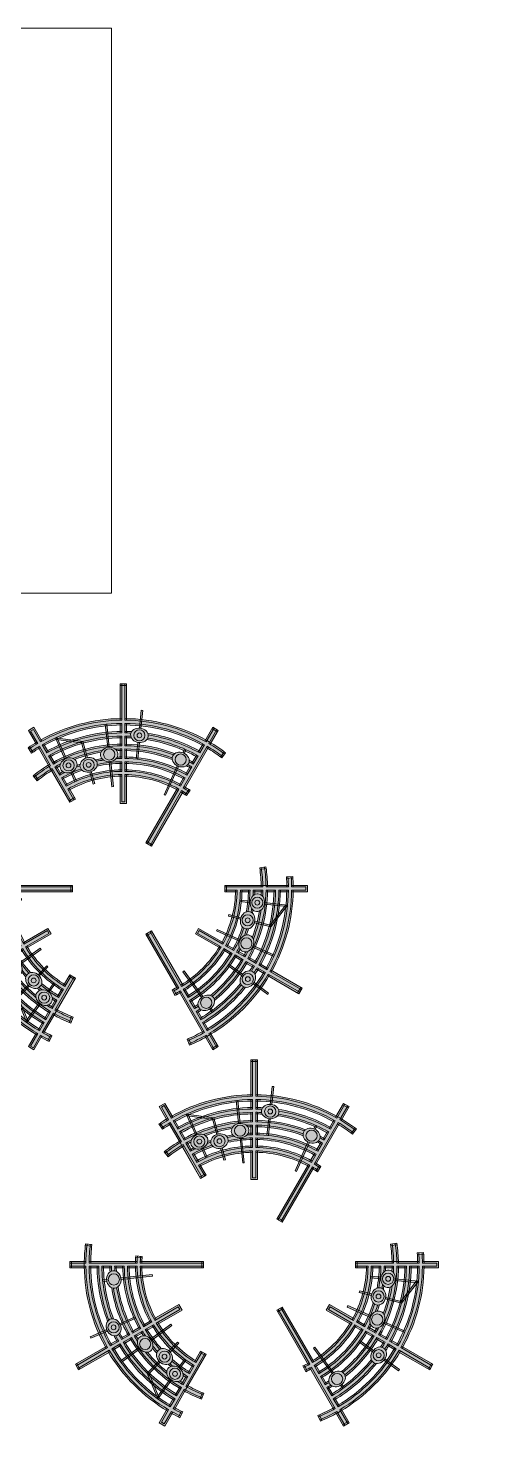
# Model space of a CAD drawing. Header units: inches. Extents: x -17.3 to 28.4, y -11 to 34.2.
# Drawn here: x 5.56 to 10.03, y -11.02 to 2.72 of the extents above; entities that cross this region are included whole.
import ezdxf

# ---------------------------------------------------------------- set-up
doc = ezdxf.new("R2010")
doc.units = ezdxf.units.IN
doc.header["$MEASUREMENT"] = 0
doc.layers.add('NOPLOT', color=5, linetype='Continuous', lineweight=5)

# ---------------------------------------------------------------- blocks, each defined once
blk = doc.blocks.new('Radial')
at = {"layer": 'NOPLOT', "true_color": 0xffffff}
h = blk.add_hatch(color=7, dxfattribs=at)
h.dxf.hatch_style = 1
edge = h.paths.add_edge_path(flags=16)
edge.add_spline(control_points=[(-0.7275810133391856, 1.13464956022907), (-0.7143015615621371, 1.143164856333874), (-0.7008264557060899, 1.151367028571752), (-0.6851970503056632, 1.124296104326119), (-0.6695676449052335, 1.097225180080486), (-0.6814043481474767, 1.09000198318596), (-0.6930824692239277, 1.082525111838544), (-0.6946932732215608, 1.119265129035897), (-0.7275810133395275, 1.134649560228336)], knot_values=[0, 0, 0, 0.02340607352434176, 0.02340607352434176, 1.023406073524342, 1.023406073524342, 1.044980941314208, 1.044980941314208, 1.965852440638431, 1.965852440638431, 1.965852440638431], weights=[1, 0.9999315202468654, 1, 1, 1, 0.9999418161992157, 1, 0.8958589622238192, 1], degree=2, periodic=0)
edge = h.paths.add_edge_path(flags=16)
edge.add_spline(control_points=[(-1.151367028571484, 0.700826455706359), (-1.143164856333989, 0.714301561561772), (-1.134649560229601, 0.7275810133382077), (-1.119265129034496, 0.6946932732165917), (-1.082525111831258, 0.6930824692351809), (-1.090001983182296, 0.681404348153313), (-1.097225180080219, 0.6695676449055021), (-1.124296104325851, 0.6851970503059306), (-1.151367028571484, 0.700826455706359)], knot_values=[0, 0, 0, 0.02340607352324309, 0.02340607352324309, 0.9442775729448427, 0.9442775729448427, 0.9658524407448565, 0.9658524407448565, 1.965852440744857, 1.965852440744857, 1.965852440744857], weights=[1, 0.9999315202468718, 1, 0.8958589622021852, 1, 0.999941816199161, 1, 1, 1], degree=2, periodic=0)
edge = h.paths.add_edge_path(flags=16)
edge.add_spline(control_points=[(-1.440407026827552, 0.159248412460224), (-1.452194891375246, 0.1604873669489226), (-1.46398275592294, 0.1617263214376212), (-1.443053068581679, 0.3511865223629638), (-1.374582960849406, 0.5290771176568274), (-1.335198909209507, 0.5354632779783604), (-1.31330681849958, 0.5761700222813442), (-1.302459403321091, 0.5713404418824357), (-1.291611988142604, 0.566510861483529), (-1.363692675734002, 0.4021710640737606), (-1.392323005952933, 0.2250171797587708), (-1.43150813350713, 0.2083553414268113), (-1.440407026827552, 0.1592484124602258)], knot_values=[0, 0, 0, 1, 1, 1.257397851705642, 1.257397851705642, 2.245427113605437, 2.245427113605437, 3.245427113605437, 3.245427113605437, 3.498539471945807, 3.498539471945807, 4.55196810433034, 4.55196810433034, 4.55196810433034], weights=[1, 1, 1, 0.9917297180438945, 1, 0.8804363640437108, 1, 1, 1, 0.9920024496853619, 1, 0.8644634329328161, 1], degree=2, periodic=0)
edge = h.paths.add_edge_path(flags=16)
edge.add_spline(control_points=[(-0.9936792550908757, 0.8153683001622465), (-1.006564510403588, 0.8498123671272229), (-1.042596660640791, 0.8542809600595138), (-0.9975854225238874, 0.9092143704316005), (-0.9470506563440031, 0.9591135541832259), (-0.938772365969291, 0.9506320512053765), (-0.9304940755945799, 0.9421505482275254), (-0.963643198991726, 0.9045810714791217), (-0.9522327274456392, 0.8634099603807037), (-0.973549029683392, 0.8399007567014891), (-0.9936792550901528, 0.8153683001625165)], knot_values=[0, 0, 0, 0.9208714994227485, 0.9208714994227485, 1.026152213961657, 1.026152213961657, 2.026152213961657, 2.026152213961657, 3.082999004146984, 3.082999004146984, 3.132365988262339, 3.132365988262339, 3.132365988262339], weights=[1, 0.8958589622019298, 1, 0.9986148163004294, 1, 1, 1, 0.8636030241989081, 1, 0.9996953780769284, 1], degree=2, periodic=0)
edge = h.paths.add_edge_path(flags=16)
edge.add_spline(control_points=[(-0.9341607715102267, 0.688364309571341), (-0.9594430963120382, 0.7067329937467282), (-0.984725421113851, 0.7251016779221136), (-0.9480644214479148, 0.7748892034977732), (-0.9065687180862123, 0.8207251413846635), (-0.867800316752002, 0.812418382266122), (-0.832673535135322, 0.8419287430423967), (-0.8243781525773137, 0.8334297283082535), (-0.8160827700193054, 0.824930713574112), (-0.8804497100657009, 0.761254152783744), (-0.9341607715102267, 0.688364309571341)], knot_values=[0, 0, 0, 1, 1, 1.101033578720831, 1.101033578720831, 2.082864070685662, 2.082864070685662, 3.082864070685661, 3.082864070685661, 3.238602697615256, 3.238602697615256, 3.238602697615256], weights=[1, 1, 1, 0.9987242983244606, 1, 0.8819017506627338, 1, 1, 1, 0.9969697166843368, 1], degree=2, periodic=0)
edge = h.paths.add_edge_path(flags=16)
edge.add_spline(control_points=[(-0.8400678662593197, 0.9728874071469011), (-0.8809502101212634, 0.9852927773655598), (-0.9193123903893388, 0.9530643258031883), (-0.9275906807640508, 0.9615458287810377), (-0.935868971138762, 0.9700273317588888), (-0.8965458780082862, 1.00796570885935), (-0.8542809600605294, 1.042596660640008), (-0.8498123671279534, 1.00656451040264), (-0.8153683001626404, 0.9936792550901004), (-0.8278486533137923, 0.9834384411834378), (-0.8400678662593264, 0.9728874071469011)], knot_values=[0, 0, 0, 1.056846790164591, 1.056846790164591, 2.056846790164591, 2.056846790164591, 2.137878679999149, 2.137878679999149, 3.058750179426452, 3.058750179426452, 3.083868338838457, 3.083868338838457, 3.083868338838457], weights=[1, 0.8636030242041354, 1, 1, 1, 0.9991793413750639, 1, 0.895858962200918, 1, 0.9999211357950848, 1], degree=2, periodic=0)
edge = h.paths.add_edge_path(flags=16)
edge.add_spline(control_points=[(-0.7985027861461833, 0.9262018672137291), (-0.7629262135010988, 0.9568733583694318), (-0.7251016779221424, 0.9847254211138985), (-0.7067329937467584, 0.9594430963120875), (-0.6883643095713707, 0.9341607715102747), (-0.7498692588314833, 0.8888390097494767), (-0.8049010848140679, 0.8358444911497731), (-0.8131964673720766, 0.8443435058839128), (-0.8214918499300854, 0.8528425206180561), (-0.791138465159194, 0.8872434539315392), (-0.7985027861461838, 0.9262018672137291)], knot_values=[0, 0, 0, 0.07678475401744445, 0.07678475401744445, 1.076784754017444, 1.076784754017444, 1.208274556243634, 1.208274556243634, 2.208274556243634, 2.208274556243634, 3.190105048207851, 3.190105048207851, 3.190105048207851], weights=[1, 0.9992631032144107, 1, 1, 1, 0.9978395823380293, 1, 1, 1, 0.8819017506628785, 1], degree=2, periodic=0)
edge = h.paths.add_edge_path(flags=16)
edge.add_line((-0.908787554813463, 1.237547341112712), (-0.9382816012927063, 1.278142413448235))
edge.add_line((-0.9382816012927067, 1.278142413448235), (-0.9769056363010644, 1.18451408562421))
edge.add_arc((1.678657213233237e-13, 9.059419880941277e-14), 1.535388628744872, 126.29153870276619, 129.5134636431035, ccw=False)
edge = h.paths.add_edge_path(flags=16)
edge.add_line((-1.237547341112664, 0.9087875548134345), (-1.288111532232637, 0.9455245900563294))
edge.add_arc((1.723066134218243e-13, 9.769962616701378e-14), 1.597888628744873, 126.63583685005739, 143.7198646683848, ccw=False)
edge.add_line((-0.953503123786108, 1.282216776836982), (-1.002827314095745, 1.162650256690483))
edge.add_arc((1.696420781627239e-13, 9.414691248821327e-14), 1.535388628744871, 130.778941591711, 143.7084612972472)
edge = h.paths.add_edge_path(flags=16)
edge.add_line((-1.159967761284769, 0.0312500000000977), (-1.222489278404143, 0.03125000000009744))
edge.add_arc((1.723066134218243e-13, 9.414691248821327e-14), 1.222888628744872, 174.3660401379481, 178.5356900079305, ccw=False)
edge.add_line((-1.216981326636502, 0.1200543582348157), (-1.154822371370915, 0.1135211887767263))
edge.add_arc((1.70530256582424e-13, 7.815970093361102e-14), 1.160388628744869, 174.385755813283, 178.4568018294683)
edge = h.paths.add_edge_path(flags=16)
edge.add_arc((1.580957587066223e-13, 7.283063041541027e-14), 1.53538862874487, 144.29153870271, 148.8337696930971)
edge.add_line((-1.313785116963095, 0.7945985827605195), (-1.367922480402693, 0.825854804115588))
edge.add_arc((1.84741111297626e-13, 1.190159082398168e-13), 1.597888628744871, 144.2801353315737, 148.8793916955531, ccw=False)
edge.add_line((-1.297295676799711, 0.9328836995192269), (-1.246731485679736, 0.8961466642763279))
edge = h.paths.add_edge_path(flags=16)
edge.add_arc((1.77635683940025e-13, 1.030286966852145e-13), 1.160388628744871, 144.3857558132709, 148.4568018294695)
edge.add_line((-0.9889365488435495, 0.6070471745108339), (-1.043081770952074, 0.6383079330705217))
edge.add_arc((1.652011860642233e-13, 8.704148513061227e-14), 1.222888628744871, 144.3660401379328, 148.53569000793, ccw=False)
edge.add_line((-0.9939095656809283, 0.7124607873849982), (-0.9433449160773033, 0.6757234190342329))
edge = h.paths.add_edge_path(flags=16)
edge.add_arc((1.723066134218243e-13, 9.769962616701378e-14), 1.222888628744871, 151.4643099920692, 173.6339598620466, ccw=False)
edge.add_line((-1.074331770952075, 0.584181345333997), (-1.02018654884355, 0.5529205867743092))
edge.add_arc((1.723066134218243e-13, 9.769962616701378e-14), 1.16038862874487, 151.5431981705306, 173.6142441867094)
edge.add_line((-1.153189114132357, 0.1290605933918592), (-1.215348069397944, 0.1355937628499486))
edge = h.paths.add_edge_path(flags=16)
edge.add_arc((1.829647544582258e-13, 8.348877145181177e-14), 1.347888628744886, 151.3284877650533, 155.6679059573415, ccw=False)
edge.add_line((-1.182617028571483, 0.6466998679698328), (-1.128475180080217, 0.6154410571689743))
edge.add_arc((1.527666881884215e-13, 7.638334409421077e-14), 1.285388628744861, 151.3930958295163, 155.6517582127073)
edge.add_line((-1.171061623559002, 0.5299420729982405), (-1.228159220395987, 0.555363560972209))
edge = h.paths.add_edge_path(flags=16)
edge.add_arc((1.731947918415244e-13, 1.083577672034153e-13), 1.410388628744862, 121.2696072612647, 125.68262253580309, ccw=False)
edge.add_line((-0.7320844853213817, 1.205507524009926), (-0.7633418332446614, 1.259646838722905))
edge.add_arc((1.84741111297626e-13, 1.083577672034153e-13), 1.472888628744868, 121.2157249602738, 125.6960901404003)
edge.add_line((-0.8594095902505101, 1.19616724117965), (-0.8226724722856589, 1.145602936202669))
edge = h.paths.add_edge_path(flags=16)
edge.add_arc((1.678657213233237e-13, 9.059419880941277e-14), 1.160388628744872, 121.54319817053079, 125.6142441867477, ccw=False)
edge.add_line((-0.6070471745105679, 0.9889365488438155), (-0.6383079330702579, 1.04308177095234))
edge.add_arc((1.758593271006248e-13, 1.048050535246148e-13), 1.222888628744867, 121.4643099920702, 125.6339598620848)
edge.add_line((-0.712460787385035, 0.993909565680978), (-0.6757234190342685, 0.9433449160773525))
edge = h.paths.add_edge_path(flags=16)
edge.add_arc((1.509903313490213e-13, 9.059419880941277e-14), 1.535388628744862, 121.1662303069011, 125.70846129730211, ccw=False)
edge.add_line((-0.7945985827602495, 1.313785116963361), (-0.8258548041153216, 1.367922480402962))
edge.add_arc((1.723066134218243e-13, 9.769962616701378e-14), 1.597888628744874, 121.1206083044478, 125.7198646684405)
edge.add_line((-0.9328836995192615, 1.297295676799763), (-0.8961466642763647, 1.246731485679788))
h.paths.add_polyline_path([(-1.304189602207419, 0.6479006602084638), (-1.304456784471737, 0.6488175927921294), (-1.304733954032486, 0.6497277672638955), (-1.305021006443559, 0.6506310069827226), (-1.305317833413345, 0.651527139443985), (-1.305441133515753, 0.6518847247799382), (-1.304110776666758, 0.6476175106882618)])
h.paths.add_polyline_path([(-1.277709741442512, 0.4292570000873059), (-1.271195351999459, 0.4481809149834017), (-1.264403377045372, 0.4669987747482818), (-1.25733642823251, 0.4857045004314617), (-1.249997293670873, 0.5042920991993629), (-1.242388934376011, 0.52275567069114), (-1.234514480444045, 0.5410894131965467), (-1.177416883607054, 0.5156679252225747), (-1.18636368054121, 0.4947374499661894), (-1.194948364657712, 0.4736267863076904), (-1.203165664695534, 0.4523453439618468), (-1.211010636316559, 0.4309027333801421), (-1.218478671482189, 0.4093087514937004), (-1.22556550707916, 0.387573366943565), (-1.232267232764455, 0.365706704834972), (-1.238580297996249, 0.3437190310731406), (-1.244501518228222, 0.3216207363244852), (-1.250028080242636, 0.2994223196609234), (-1.255157546604307, 0.2771343719362882), (-1.259887859219912, 0.2547675589562655), (-1.264217341993286, 0.232332604491253), (-1.268144702568422, 0.2098402731932403), (-1.271669033158016, 0.1873013534739201), (-1.274789810458923, 0.164726640396502), (-1.277506894659648, 0.1421269186440757), (-1.301126842003447, 0.1446094751466571), (-1.301092407514802, 0.1494114244375329), (-1.30128285012151, 0.1542569246539465), (-1.301705245465697, 0.1591227568621623), (-1.302364592853054, 0.1639844545484674), (-1.303263620881503, 0.1688166623644722), (-1.304402641177751, 0.1735935386732255), (-1.305779458545678, 0.1782891898118439), (-1.307389343589884, 0.182878121671628), (-1.309225071115048, 0.1873356926426375), (-1.311277024501337, 0.1916385513478804), (-1.313533363045047, 0.1957650429852063), (-1.315980246181085, 0.1996955695047173), (-1.318602105808181, 0.2034128911751747), (-1.321381955820579, 0.2069023601421112), (-1.324301726560655, 0.2101520801131773), (-1.32734261131643, 0.2131529900264617), (-1.330485412196103, 0.2158988731899036), (-1.327143691242713, 0.235570325602998), (-1.323508022863713, 0.2552063261838455), (-1.319578928587286, 0.2748003033769297), (-1.315357125493231, 0.2943456945850489), (-1.310843526068566, 0.3138359534372235), (-1.306039237740031, 0.3332645570534769), (-1.300945562082903, 0.3526250132939399), (-1.295563993705181, 0.3719108679744974), (-1.289896218812196, 0.3911157120293236), (-1.283944113451265, 0.4102331886079593)])
h.paths.add_polyline_path([(-1.332079404254005, 0.07518496187587154), (-1.328741963916895, 0.07827593588077342), (-1.325531348633985, 0.08161183535538896), (-1.322466370647871, 0.08517903408810135), (-1.319564642737814, 0.08896123990882643), (-1.316842249146237, 0.09293973304537495), (-1.314313451371113, 0.097093671812166), (-1.311990439998513, 0.1014004552802117), (-1.309883141598622, 0.1058361297446364), (-1.307999086992406, 0.1103758237884147), (-1.306343344141344, 0.1149941956854352), (-1.304918515747326, 0.1196658768549774), (-1.303724798625777, 0.124365896021283), (-1.302760099242002, 0.1290700705315277), (-1.279140151898208, 0.1265875140289481), (-1.280880364910059, 0.1075612276523721), (-1.282337809486178, 0.08850801810206654), (-1.283511908662559, 0.0694341935043905), (-1.284402273211954, 0.0503460770484363), (-1.285008702074101, 0.0312500000000977), (-1.347526323675819, 0.0312500000000977), (-1.347213668345462, 0.04265075992791623), (-1.346804550313591, 0.0540486702324916), (-1.346299013516928, 0.06544250684857822), (-1.342653989165954, 0.06747496083215232), (-1.339055630784276, 0.06977805817282956), (-1.335524009266703, 0.07234970949425445)])
h.paths.add_polyline_path([(-1.439374085642407, 0.1171475415163314), (-1.438711606621868, 0.1145266164872023), (-1.437976558827103, 0.1119292294413778), (-1.437169536616965, 0.1093597159859581), (-1.43629137028829, 0.1068223641712382), (-1.435343124162854, 0.1043213910980096), (-1.434326092779019, 0.1018609198302887), (-1.433241795207629, 0.09944495687591193), (-1.432091967544216, 0.09707737049261844), (-1.430878553653046, 0.09476187006477943), (-1.429603694267472, 0.09250198678204846), (-1.428269714572964, 0.09030105582880132), (-1.426879110424496, 0.0881622002745317), (-1.425434533363587, 0.08608831682138707), (-1.42393877462032, 0.08408206354137526), (-1.422394748293907, 0.08214584970129302), (-1.420805473914122, 0.08028182773962023), (-1.419174058589574, 0.07849188743027646), (-1.417503678948043, 0.07677765223180977), (-1.415797563069862, 0.07514047779088351), (-1.414058972607768, 0.07358145253977533), (-1.412291185276235, 0.07210140029979506), (-1.410497477878597, 0.070700884778363), (-1.40868111002596, 0.0693802158274508), (-1.409035876408037, 0.06175745369857744), (-1.409349400654641, 0.05413271623248406), (-1.409621667186557, 0.04650633817609595), (-1.409852664047574, 0.03887865443024374), (-1.410042382906396, 0.0312500000000977), (-1.472557078752953, 0.03125000000009415), (-1.47223004955431, 0.04404082055086), (-1.471791854512922, 0.0568300068173837), (-1.471242505486963, 0.06961610972991217), (-1.470582039518748, 0.08239768036967199), (-1.469810518830453, 0.09517327051657709), (-1.468928030805119, 0.1079414331965882), (-1.467934687953985, 0.1207007232244077), (-1.466830627868989, 0.1334496977551876), (-1.465616013161497, 0.1461869168224954), (-1.442040284066108, 0.1437090078450982), (-1.442086503591723, 0.1410855447654189), (-1.442066343004831, 0.138444514893667), (-1.441978311930828, 0.1357895504775097), (-1.441821084440688, 0.1331244346242357), (-1.441593511827924, 0.1304530872325085), (-1.441294634543389, 0.1277795492711284), (-1.440923693117292, 0.1251079654946743), (-1.440480137903646, 0.1224425657183232), (-1.439963637491786, 0.1197876448021749)])
h.paths.add_polyline_path([(-1.459627704949115, 0.4763456772379993), (-1.464560116664249, 0.4609575966996502), (-1.469333042432147, 0.4455094294127591), (-1.47394541922909, 0.4300036539522551), (-1.478396235408349, 0.4144427733823104), (-1.482684531395256, 0.3988293139176573), (-1.486809400335414, 0.3831658235711384), (-1.49076998870418, 0.3674548707767222), (-1.494565496871639, 0.3516990429889493), (-1.498195179622613, 0.3359009452712858), (-1.501658346633656, 0.3200631988595717), (-1.504954362903391, 0.3041884397155545), (-1.508082649137689, 0.2882793170665376), (-1.511042682088178, 0.2723384919294904), (-1.513833994843614, 0.2563686356291246), (-1.516456177074952, 0.2403724283062516), (-1.518908875232011, 0.2243525574179355), (-1.521191792693221, 0.2083117162364037), (-1.523304689867412, 0.1922526023402202), (-1.525247384247734, 0.1761779161076902), (-1.527019750417976, 0.1600903592099225), (-1.528621720011192, 0.1439926331050803), (-1.530053281620837, 0.1278874375371206), (-1.531314480664707, 0.1117774690404953), (-1.532405419201947, 0.09566541945260276), (-1.533326255703725, 0.07955397443319434), (-1.534077204777626, 0.06344581199883415), (-1.534658536846843, 0.04734360106324509), (-1.53507057778414, 0.0312500000000977), (-1.597583020494278, 0.0312500000000977), (-1.597098944244322, 0.0502297936019982), (-1.596388480886743, 0.06922346396809864), (-1.595451054992456, 0.08822698563986364), (-1.594286186105949, 0.1072363122425397), (-1.592893489564974, 0.1262473792725487), (-1.591272677221784, 0.1452561069251477), (-1.589423558064675, 0.1642584029530045), (-1.587346038738162, 0.1832501655495467), (-1.585040123960013, 0.202227286260916), (-1.58250591683496, 0.2211856529115668), (-1.579743619063525, 0.2401211525457061), (-1.576753531044195, 0.2590296743837364), (-1.573536051871301, 0.2779071127787081), (-1.57009167922461, 0.2967493701780235), (-1.566421009154467, 0.315552360078712), (-1.562524735757832, 0.3343120099797705), (-1.558403650750791, 0.35302426431927), (-1.554058642934597, 0.371685087395047), (-1.549490697555975, 0.3902904662675564), (-1.544700895564849, 0.4088364136334217), (-1.539690412769322, 0.4273189706742695), (-1.534460518888519, 0.4457342098651313), (-1.529012576506675, 0.4640782377532204), (-1.523348039928104, 0.4823471976897036), (-1.517468453938252, 0.5005372725121902), (-1.511375452468836, 0.5186446871862707), (-1.505070757172161, 0.5366657113855542), (-1.498556175907376, 0.5545966620178255), (-1.491833601139785, 0.5724339056886389), (-1.484905008256226, 0.5901738611016825), (-1.477772453800188, 0.6078130013918486), (-1.470438073631319, 0.6253478563866235), (-1.46290408100771, 0.6427750147934912), (-1.441246465457874, 0.6331324230953346), (-1.442849129864841, 0.6282949027670153), (-1.444226542283069, 0.6233287089752118), (-1.445361490380725, 0.618257528993535), (-1.446238737265864, 0.6131074933209089), (-1.446845439819422, 0.6079068040456956), (-1.447171523079056, 0.6026852770338724), (-1.447209991907343, 0.5974738111117688), (-1.446957163338467, 0.5923038024545857), (-1.446412806510582, 0.5872065264784947), (-1.44558018173422, 0.5822125122442774), (-1.444465975661405, 0.5773509353895161), (-1.443080135246359, 0.5726490547906593), (-1.441435608726117, 0.5681317155562766), (-1.439548006712684, 0.5638209368165032), (-1.437435200280994, 0.5597355975100928), (-1.435116875382847, 0.555891227470191), (-1.432614063900161, 0.5522999051185362), (-1.438326215218312, 0.537248489894905), (-1.443884939378664, 0.5221250071714945), (-1.449288928231756, 0.5069317940152782), (-1.454536920957266, 0.4916712182451324)])
edge = h.paths.add_edge_path()
edge.add_arc((-1.039168751049147e-12, 8.757439218243235e-13), 1.410388628743431, 144.3173774642094, 148.7303927387371)
edge.add_line((-1.205507524009659, 0.7320844853216499), (-1.259646838722635, 0.763341833244928))
edge.add_arc((-2.522426711948356e-13, 3.765876499528531e-13), 1.472888628744362, 144.3039098596144, 148.7842750397278, ccw=False)
edge.add_line((-1.1961672411796, 0.8594095902504719), (-1.14560293620262, 0.8226724722856216))
edge = h.paths.add_edge_path()
edge.add_line((-1.136418791635548, 0.8353133628227258), (-1.186983096612525, 0.8720504807875784))
edge.add_arc((2.415845301584341e-13, 3.730349362740526e-14), 1.47288862874496, 134.6092322028166, 143.6960901403441, ccw=False)
edge.add_line((-1.034362219099946, 1.048568410922448), (-0.9907064674607104, 1.003841013021591))
edge.add_arc((3.161915174132446e-13, -3.019806626980426e-14), 1.410388628745063, 134.6226998074136, 143.6826225357476)
h.paths.add_polyline_path([(-1.302974237193731, 0.6430730780631109), (-1.304098063201571, 0.6475767313455929), (-1.305455322709859, 0.6519302376278926), (-1.30703423240347, 0.656114294446585), (-1.308821112076054, 0.6601119142638581), (-1.310800693585656, 0.6639086123022988), (-1.312956452355633, 0.667492521996504), (-1.305752011879932, 0.6814782433542472), (-1.298398387849435, 0.6953866112587423), (-1.290896838722638, 0.7092152455084033), (-1.236757524009659, 0.6779578975851237), (-1.247052659212548, 0.6588290743763441), (-1.25705370655576, 0.6395405092150614), (-1.266757000736726, 0.6200990123981605), (-1.27615908757208, 0.6005115047189911), (-1.285256728094545, 0.5807850092591931), (-1.306951558451527, 0.59044417005701), (-1.305431171326492, 0.5950126671986364), (-1.30411224668913, 0.5996928088870224), (-1.303008821495954, 0.6044645432175315), (-1.302133327884794, 0.6093059664068754), (-1.301496292858141, 0.6141936074654968), (-1.301106070641688, 0.619102770463579), (-1.300968619599807, 0.6240079253047082), (-1.301087334146748, 0.6288831349600983), (-1.301462939897702, 0.6337025047195421), (-1.302093457482538, 0.6384406374304437)])
edge = h.paths.add_edge_path()
edge.add_line((-0.8353133628227583, 1.136418791635595), (-0.8720504807876088, 1.186983096612573))
edge.add_arc((1.580957587066223e-13, 1.261213355974178e-13), 1.472888628744839, 126.3039098596704, 134.0014124835458)
edge.add_line((-1.023180533894705, 1.059482188498109), (-0.9795247822554695, 1.01475479059725))
edge.add_arc((1.589839371263224e-13, 1.367794766338193e-13), 1.410388628744834, 126.31737746426751, 133.9879448789493, ccw=False)
edge = h.paths.add_edge_path()
edge.add_arc((-0.7739007685748973, 1.065183026105043), 0.05468983364677982, -120.00000000000011, 239.9999999999999, ccw=False)
edge = h.paths.add_edge_path()
edge.add_arc((-0.8759929627623366, 0.8974965344227925), 0.05468983364677982, -120.00000000000011, 239.9999999999999, ccw=False)
edge = h.paths.add_edge_path()
edge.add_arc((-1.065183026105634, 0.7739007685740251), 0.05468983364677982, -120.00000000000011, 239.9999999999999, ccw=False)
h.paths.add_polyline_path([(-1.39917248040269, 0.7717282163790635), (-1.345035116963091, 0.7404719950239897), (-1.353206771756994, 0.7254306818365528), (-1.361210474805248, 0.7102987290986338), (-1.369044733856479, 0.6950789580893382), (-1.373388314243769, 0.6945358457890567), (-1.377796500090917, 0.6936863112850364), (-1.382246242305513, 0.6925228068846998), (-1.3867128274996, 0.6910410945615304), (-1.391170267804198, 0.6892405259943875), (-1.395591754278448, 0.6871242339116339), (-1.399950159346851, 0.6846992205204678), (-1.40421856990483, 0.6819763335418791), (-1.408370829984838, 0.6789701261370542), (-1.412382070499739, 0.6756986033520036), (-1.416229203762464, 0.6721828640888905), (-1.41989136225314, 0.6684466534663418), (-1.423350264329343, 0.6645158452348578), (-1.426590493950342, 0.6604178772590483), (-1.429599686604039, 0.6561811647169922), (-1.432368619016076, 0.6518345155426157), (-1.43489120540982, 0.6474065708710022), (-1.456548820959654, 0.6570491625691552), (-1.450631766781793, 0.6700116021947409), (-1.444598509308086, 0.6829225554751996), (-1.43844972701806, 0.6957804630149056), (-1.432186126239668, 0.708583777459209), (-1.425808440877189, 0.7213309641180068), (-1.419317432126823, 0.7340205015753352), (-1.412713888172699, 0.7466508822975602), (-1.405998623868624, 0.7592206132289068)])
edge = h.paths.add_edge_path()
edge.add_arc((-1.374099011954703, 0.6117882965761741), 0.05468983364677982, -120.00000000000011, 239.9999999999999, ccw=False)
edge = h.paths.add_edge_path()
edge.add_arc((-1.371583563034778, 0.1441592414958794), 0.05468983364677982, -120.00000000000011, 239.9999999999999, ccw=False)
edge = h.paths.add_edge_path()
edge.add_line((-1.716214362678999, 1.026941216104376), (-1.422059032384534, 0.8571105569752986))
edge.add_arc((1.580957587066223e-13, 1.190159082398168e-13), 1.660388628744846, 121.07842152264831, 148.9215784773522, ccw=False)
edge.add_line((-0.8571105569750355, 1.422059032384801), (-0.927570108240533, 1.544098555055144))
edge.add_line((-0.9275701082405323, 1.544098555055145), (-0.8734435205040058, 1.575348555055145))
edge.add_line((-0.8734435205040079, 1.575348555055145), (-0.8029839692385137, 1.453309032384802))
edge.add_arc((-3.002043058586423e-13, 9.610090501155355e-13), 1.660388628743888, 115.8837264194486, 118.92157847735231, ccw=False)
edge.add_line((-0.7248364652021331, 1.493821440861856), (-0.6972877331109272, 1.437719683083327))
edge.add_arc((1.49213974509621e-12, -2.595257342363766e-12), 1.597888628747868, 115.8731815448003, 118.8793916955475)
edge.add_line((-0.7717282163787953, 1.399172480402962), (-0.6779578975848561, 1.236757524009926))
edge.add_arc((-1.332267629550188e-13, 7.513989430663059e-13), 1.41038862874415, 111.39534669551, 118.73039273873809, ccw=False)
edge.add_line((-0.5145114176686745, 1.313192326044241), (-0.4913889784486685, 1.255125741652595))
edge.add_arc((2.504663143554353e-13, -4.796163466380676e-14), 1.347888628745036, 111.3806301170763, 118.6715122349463)
edge.add_line((-0.6466998679695655, 1.182617028571753), (-0.4687353338299926, 0.8743734134970869))
edge.add_line((-0.4687353338299922, 0.874373413497084), (-0.5228619215665185, 0.8431234134970826))
edge.add_line((-0.522861921566518, 0.843123413497084), (-0.5757851903300676, 0.9347892038977774))
edge.add_arc((1.474376176702208e-13, 1.172395514004165e-13), 1.097888628744839, 121.6310716064068, 133.8976060744349)
edge.add_line((-0.7612449287345782, 0.7911166788806003), (-0.7365259701798125, 0.7657909278979981))
edge.add_line((-0.7365259701798137, 0.7657909278979975), (-0.7477076553850514, 0.7548771503223366))
edge.add_line((-0.7477076553850512, 0.7548771503223364), (-0.7724266139398152, 0.7802029013049417))
edge.add_arc((-6.377121053446899e-13, 8.15347789284715e-13), 1.097888628743792, 134.7130386119219, 143.5922837312437)
edge.add_line((-0.8835959980900352, 0.6516268512625789), (-0.8044002324748074, 0.5940877595050983))
edge.add_line((-0.8044002324748067, 0.5940877595050988), (-0.8135843770418774, 0.5814468689679865))
edge.add_line((-0.8135843770418778, 0.5814468689679853), (-0.8927801426571136, 0.6389859607254663))
edge.add_arc((-6.590283874174929e-13, 5.897504706808832e-13), 1.097888628743906, 144.4077162687251, 148.3689283935918)
edge.add_line((-0.9347892038975107, 0.5757851903303379), (-0.7049712952895986, 0.4430997589309617))
edge.add_line((-0.7049712952895986, 0.4430997589309609), (-0.7362212952895981, 0.3889731711944343))
edge.add_line((-0.7362212952895981, 0.3889731711944346), (-0.9660392038975102, 0.5216586025938077))
edge.add_arc((1.625366508051229e-13, 9.769962616701378e-14), 1.097888628744863, 151.6310716064067, 173.5922837312503)
edge.add_line((-1.091030006659484, 0.122527407936138), (-0.9936749158858001, 0.1122949755711718))
edge.add_line((-0.9936749158858005, 0.1122949755711726), (-0.9953081731243592, 0.09675557095604198))
edge.add_line((-0.9953081731243598, 0.09675557095604326), (-1.092663263898042, 0.1069880033210086))
edge.add_arc((4.014566457044566e-13, 7.283063041541027e-14), 1.097888628745103, 174.4077162687409, 178.3689283935919)
edge.add_line((-1.097443792923772, 0.0312500000000977), (-0.4962147100789456, 0.03125000000009792))
edge.add_line((-0.496214710078946, 0.0312500000000977), (-0.4962147100789449, -0.0312499999999037))
edge.add_line((-0.4962147100789442, -0.03124999999990408), (-1.097443792923771, -0.03124999999990191))
edge.add_arc((1.029398788432445e-12, 1.35003119794419e-13), 1.097888628745728, 181.6310716064077, 184.2645716641117)
edge.add_line((-1.094848910335307, -0.08164131714083744), (-1.157208854941993, -0.08584541783827973))
edge.add_arc((1.126920778915519e-11, 6.199485369506874e-13), 1.160388628755979, 181.5431981705417, 184.24261120864, ccw=False)
edge.add_line((-1.159967761284769, -0.0312499999999023), (-1.597583020494274, -0.03124999999990594))
edge.add_arc((-6.341593916658894e-13, -1.875832822406664e-12), 1.597888628744025, 181.1206083043776, 187.0441312516057)
edge.add_line((-1.585827747986746, -0.1959551570831728), (-1.647893444147185, -0.2033164902347828))
edge.add_arc((-2.078337502098293e-13, 7.638334409421077e-14), 1.660388628744492, 181.0784215226477, 187.0335863770222, ccw=False)
edge.add_line((-1.660094526213705, -0.0312499999999023), (-1.801013628744702, -0.03124999999990246))
edge.add_line((-1.801013628744704, -0.0312499999999023), (-1.801013628744703, 0.03125000000009821))
edge.add_line((-1.801013628744702, 0.0312500000000977), (-1.660094526213705, 0.03125000000006281))
edge.add_arc((1.723066134218243e-13, 1.190159082398168e-13), 1.660388628744871, 156.2695904569586, 178.9215784773537, ccw=False)
edge.add_line((-1.520001328877641, 0.6681963473973163), (-1.601866249851451, 0.7046449585353186))
edge.add_line((-1.601866249851451, 0.704644958535317), (-1.595510989803397, 0.7189191063109828))
edge.add_line((-1.595510989803397, 0.7189191063109828), (-1.51364606882958, 0.6824704951729764))
edge.add_arc((-1.806554905670055e-12, 1.067590460479551e-12), 1.660388628742668, 151.0784215226445, 155.7304095430731, ccw=False)
edge.add_line((-1.453309032384536, 0.8029839692387704), (-1.747464362678999, 0.9728146283678485))
edge.add_line((-1.747464362678999, 0.972814628367848), (-1.716214362678999, 1.026941216104376))
h = blk.add_hatch(color=7, dxfattribs=at)
h.dxf.hatch_style = 1
edge = h.paths.add_edge_path()
edge.add_arc((-0.7739007685748973, 1.065183026105043), 0.05468983364677982, -120.00000000000011, 239.9999999999999, ccw=False)
edge = h.paths.add_edge_path()
edge.add_arc((-0.8759929627623366, 0.8974965344227925), 0.05468983364677981, -120.00000000000011, 239.9999999999999, ccw=False)
edge = h.paths.add_edge_path()
edge.add_arc((-1.065183026105634, 0.7739007685740251), 0.05468983364677982, -120.00000000000011, 239.9999999999999, ccw=False)
edge = h.paths.add_edge_path()
edge.add_arc((-1.374099011954703, 0.6117882965761741), 0.05468983364677982, -120.00000000000011, 239.9999999999999, ccw=False)
edge = h.paths.add_edge_path()
edge.add_arc((-1.371583563034778, 0.1441592414958794), 0.05468983364677982, -120.00000000000011, 239.9999999999999, ccw=False)
at = {"layer": 'NOPLOT'}
for p, q in [((-0.9275701082405359, 1.544098555055145), (-0.8734435205040101, 1.575348555055145)), ((-0.8492966597597453, 1.408524965402789), (-0.9275701082405359, 1.544098555055145)), ((-0.9062259613064039, 1.538379408121013), (-0.8791626674381439, 1.554004408121012)), ((-0.8358763516984915, 1.416530309987474), (-0.9062259613064039, 1.538379408121013)), ((-0.8791626674381439, 1.554004408121012), (-0.8088130578302284, 1.432155309987474)), ((-0.8734435205040101, 1.575348555055145), (-0.7951700720232164, 1.439774965402789)), ((-0.7931873390701956, 1.405090771190315), (-0.6838064058501043, 1.215637437473822)), ((-0.7795421963877214, 1.412706690787743), (-0.6701434576711645, 1.223222517046715)), ((-0.7113130112264496, 1.430832579281086), (-0.7388617433176563, 1.486934337059612)), ((-0.6972877331109313, 1.437719683083328), (-0.7248364652021397, 1.493821440861856)), ((-0.9420679527982685, 1.309936716965998), (-1.045276148594402, 1.05975025177573)), ((-0.9312869954215754, 1.295098002147363), (-1.033395306224159, 1.047577762604485)), ((-0.9490625586694024, 1.292981128266861), (-0.8213801058488794, 1.117241308643491)), ((-0.9420679527982685, 1.309936716965998), (-0.8087392153118209, 1.126425453210627)), ((-0.5059053915084228, 1.249345224644697), (-0.5290278307284262, 1.307411809036342)), ((-0.4913889784486707, 1.255125741652593), (-0.5145114176686723, 1.313192326044241)), ((-0.670143457671188, 1.223222517046702), (-0.4687353338299944, 0.874373413497084)), ((-0.6681804028249854, 1.188572406315091), (-0.4822669807642992, 0.8665609134969863)), ((-0.6545144444111126, 1.196152272008137), (-0.4687353338301645, 0.8743734134969845)), ((-1.747464362679002, 0.972814628367848), (-1.716214362679001, 1.026941216104376)), ((-1.733932715744869, 0.965002128367848), (-1.702682715744869, 1.019128716104376)), ((-1.045276148594402, 1.05975025177573), (-0.9304940755945807, 0.9421505482275254)), ((-1.038789553852148, 1.075474373267898), (-0.9193123903893405, 0.9530643258031848)), ((-0.7390623218388255, 1.003940598998936), (-0.6791799540033239, 0.9215195905552473)), ((-0.726421431301675, 1.013124743565951), (-0.6665390634662205, 0.9307037351223268)), ((-1.309936716965998, 0.9420679527982685), (-1.126425453210659, 0.808739215311844)), ((-1.300752572398924, 0.9547088433353714), (-1.117241308643399, 0.8213801058488137)), ((-0.8326735351353265, 0.8419287430423967), (-0.7477076553850535, 0.7548771503223364)), ((-0.8214918499300876, 0.8528425206180561), (-0.7365259701798168, 0.7657909278979975)), ((-0.5228619215666939, 0.8431234134969845), (-0.5836008125720422, 0.948326258713637)), ((-0.5093302746325663, 0.850935913496988), (-0.5702336454878547, 0.9564236461705615)), ((-0.4765478338299927, 0.8879050604312173), (-0.530674421566522, 0.8566550604312155)), ((-0.4687353338299944, 0.874373413497084), (-0.5228619215665216, 0.843123413497084)), ((-1.601866249851451, 0.704644958535317), (-1.595510989803397, 0.7189191063109828)), ((-1.601866249851451, 0.704644958535317), (-1.441114716648194, 0.6330737647460101)), ((-1.595510989803397, 0.7189191063109828), (-1.434759456600145, 0.6473479125216777)), ((-1.013124743565857, 0.726421431301608), (-0.8135843770418827, 0.5814468689679853)), ((-1.00394059899897, 0.739062321838853), (-0.8044002324748067, 0.5940877595050988)), ((-0.7477076553850535, 0.7548771503223364), (-0.7365259701798146, 0.7657909278979957)), ((-1.313438567309263, 0.5762286806306687), (-1.163142468927379, 0.5093125463412047)), ((-1.307083307261213, 0.590502828406338), (-1.156787208879325, 0.5235866941168688)), ((-0.8135843770418827, 0.5814468689679853), (-0.8044002324748067, 0.5940877595050988)), ((-1.481155634083733, 0.1478201967958395), (-1.441896857075339, 0.1436939330609164)), ((-1.479522376845176, 0.1633596014109688), (-1.440263599836787, 0.159233337676044)), ((-1.301270268994214, 0.144624549930839), (-0.9936749158858005, 0.1122949755711726)), ((-1.644466731783115, 0.0312500000000977), (-1.801013628744702, 0.0312500000000977)), ((-1.801013628744702, 0.0312500000000977), (-1.801013628744704, -0.0312499999999023)), ((-1.644689409528873, 0.01562500000009592), (-1.801013628744704, 0.0156250000000977)), ((-1.7853886287447, 0.0312500000000977), (-1.785388628744702, -0.0312499999999023)), ((-1.660315107995983, 0.01562500000009415), (-1.660315107995985, -0.0156249999999023)), ((-1.302903526232769, 0.1290851453157078), (-0.9953081731243598, 0.09675557095604326)), ((-0.496214710078946, 0.01562500000009592), (-1.113403997107603, 0.0156250000000977)), ((-0.4962147100789474, 0.0312500000000977), (-1.113075037407716, 0.0312500000000977)), ((-0.9953081731243598, 0.09675557095604326), (-0.9936749158858005, 0.1122949755711726)), ((-0.5118397100789478, -0.03124999999990585), (-0.5118397100789474, 0.0312500000000977)), ((-0.4962147100789478, -0.03124999999990585), (-0.4962147100789474, 0.0312500000000977)), ((-1.8010136287447, -0.01562499999990408), (-1.644689409528875, -0.01562499999990585)), ((-1.801013628744704, -0.0312499999999023), (-1.644466731783114, -0.03124999999990408)), ((-1.61343797200881, -0.01562499999990585), (-1.144656990137976, -0.01562499999990585)), ((-1.613210980512124, -0.03124999999990408), (-1.144337014693108, -0.03124999999990408)), ((-1.095899910332514, -0.0660517044450355), (-1.158259854939198, -0.07025580514248908)), ((-1.094848910335308, -0.08164131714083567), (-1.157208854941993, -0.08584541783829103)), ((-1.113403997107603, -0.01562499999990585), (-0.4962147100789469, -0.01562499999990585)), ((-1.113075037407715, -0.03124999999990408), (-0.4962147100789478, -0.03124999999990585)), ((-1.58766806010603, -0.180438911522339), (-1.649733756266664, -0.1878002446739782)), ((-1.585827747986749, -0.1959551570831728), (-1.647893444147382, -0.2033164902348137))]:
    blk.add_line(p, q, dxfattribs=at)
for points in [[(-0.7867844474428463, 1.300250637576392), (-0.8336687841242494, 1.381456690787745)], [(-0.773373299291678, 1.308271847590731), (-0.8202506329384587, 1.389465771190313)], [(-0.7242700454076898, 1.191972517046715), (-0.7711560737785117, 1.273181500350093)], [(-0.7108696997183701, 1.200012437473822), (-0.7577474560804527, 1.281207093237784)], [(-0.6617528066188889, 1.083689483115595), (-0.708641032147638, 1.164902272008137)], [(-0.648365391362054, 1.091751799708733), (-0.6952436966932511, 1.172947406315091)], [(-1.747464362679002, 0.972814628367848), (-1.439774965402523, 0.7951700720234776)], [(-1.739651862679003, 0.9863462753019796), (-1.432155309987213, 0.8088130578304913)], [(-1.416530309987213, 0.8358763516987526), (-1.724026862679003, 1.013409569170243)], [(-1.408524965402522, 0.8492966597600056), (-1.716214362679001, 1.026941216104376)], [(-0.5992318012147368, 0.9753999252153189), (-0.6461229529654244, 1.056617782472928)], [(-0.5858601420030398, 0.9834895320791635), (-0.6327391783727001, 1.064686404881277)], [(-1.300250637576127, 0.7867844474431109), (-1.381456690787477, 0.8336687841245123)], [(-1.412706690787476, 0.7795421963879878), (-1.331500637576125, 0.7326578597065847)], [(-1.405090771190046, 0.7931873390704567), (-1.323896847590467, 0.7463100054236786)], [(-1.308271847590467, 0.7733732992919418), (-1.389465771190046, 0.8202506329387216)], [(-1.304431500349829, 0.7170294860422501), (-1.223222517046453, 0.6701434576714309)], [(-1.296832093237519, 0.7306841622124534), (-1.215637437473557, 0.6838064058503708)], [(-1.200012437473557, 0.7108696997186339), (-1.28120709323752, 0.7577474560807165)], [(-1.19197251704645, 0.7242700454079554), (-1.273181500349828, 0.7711560737787764)], [(-1.09175179970847, 0.6483653913623186), (-1.172947406314826, 0.6952436966935149)], [(-1.083689483115331, 0.6617528066191536), (-1.16490227200787, 0.7086410321479022)], [(-1.196152272007873, 0.6545144444113777), (-1.114939483115332, 0.6076262188826274)], [(-1.188572406314826, 0.66818040282525), (-1.107376799708469, 0.6213020974940555)], [(-1.087867782472663, 0.5919963652291624), (-1.006649925215053, 0.5451052134784753)], [(-1.080311404881014, 0.6056758845047003), (-0.9991145320788992, 0.558796848135044)], [(-0.983489532078897, 0.5858601420033054), (-1.064686404881012, 0.6327391783729635)], [(-0.9753999252150534, 0.5992318012150015), (-1.056617782472663, 0.6461229529656887)], [(-0.9795762587133767, 0.5294742248357824), (-0.7362212952896017, 0.3889731711944346), (-0.7049712952896017, 0.4430997589309591), (-0.9483262587133718, 0.5836008125723069)], [(-0.9720486461702951, 0.5431703516198567), (-0.7419404422237332, 0.4103173181285644), (-0.7263154422237337, 0.4373806119968275), (-0.9564236461702977, 0.5702336454881216)], [(-1.519683304715249, 0.0156250000000977), (-1.61343797200881, 0.0156250000000977)], [(-1.519442307149326, 0.0312500000000977), (-1.613210980512125, 0.0312500000000977)], [(-1.394676105568632, 0.0156250000000977), (-1.488431618292795, 0.0156250000000977)], [(-1.394413503079013, 0.0312500000000977), (-1.488185559820654, 0.0312500000000977)], [(-1.269667488856002, 0.0156250000000977), (-1.363424099518391, 0.0156250000000977)], [(-1.26937902550141, 0.0312500000000977), (-1.363155476558907, 0.0312500000000977)], [(-1.144656990137976, 0.0156250000000977), (-1.238415062877292, 0.0156250000000977)], [(-1.144337014693106, 0.0312500000000977), (-1.23811931819448, 0.0312500000000977)]]:
    blk.add_lwpolyline(points, dxfattribs=at)
for centre, radius in [((-0.7739007685748973, 1.065183026105043), 0.05468983364677982), ((-0.7739007685748973, 1.065183026105043), 0.02343983364677982), ((-1.065183026105634, 0.7739007685740251), 0.05468983364677982), ((-0.8759929627623366, 0.8974965344227925), 0.05468983364677981), ((-0.8759929627623366, 0.8974965344227925), 0.02343983364677981), ((-1.374099011954703, 0.6117882965761741), 0.05468983364677982), ((-1.374099011954703, 0.6117882965761741), 0.02343983364677982), ((-1.371583563034778, 0.1441592414958794), 0.05468983364677982)]:
    blk.add_circle(centre, radius, dxfattribs=at)
for centre, radius, start, end in [((1.714184350021242e-13, 1.012523398458143e-13), 1.660388628744869, 120.5391868826614, 149.460813117339), ((1.714184350021242e-13, 1.012523398458143e-13), 1.644763628744869, 120.5443092279979, 149.4556907720025), ((1.714184350021242e-13, 1.012523398458143e-13), 1.613513628744869, 120.5548515560945, 149.445148443906), ((1.714184350021242e-13, 1.012523398458143e-13), 1.597888628744869, 120.5602773601311, 149.4397226398694), ((1.714184350021242e-13, 1.012523398458143e-13), 1.660388628744869, 115.8837264194504, 119.4608131173394), ((1.714184350021242e-13, 1.012523398458143e-13), 1.644763628744869, 115.8811653326492, 119.4556907720029), ((1.714184350021242e-13, 1.012523398458143e-13), 1.613513628744869, 115.8758943504756, 119.4451484439062), ((1.714184350021242e-13, 1.012523398458143e-13), 1.597888628744869, 115.8731815447999, 119.4397226398697), ((1.687538997430238e-13, 9.769962616701378e-14), 1.535388628744869, 120.5830849540058, 149.4169150459944), ((1.687538997430238e-13, 9.769962616701378e-14), 1.519763628744869, 120.589079979571, 149.410920020429), ((1.687538997430238e-13, 9.769962616701378e-14), 1.488513628744869, 120.6014476316026, 149.3985523683974), ((1.687538997430238e-13, 9.769962616701378e-14), 1.472888628744869, 120.6078282701447, 149.3921717298554), ((1.687538997430238e-13, 9.769962616701378e-14), 1.410388628744869, 111.3953466955117, 119.3652353327166), ((1.687538997430238e-13, 9.769962616701378e-14), 1.394763628744869, 111.3917912009799, 119.3581240126563), ((1.687538997430238e-13, 9.769962616701378e-14), 1.363513628744869, 111.3844357457259, 119.3434123937617), ((1.687538997430238e-13, 9.769962616701378e-14), 1.347888628744869, 111.3806301170756, 119.3358007572508), ((1.687538997430238e-13, 9.769962616701378e-14), 1.410388628744869, 120.634764667284, 149.365235332716), ((1.687538997430238e-13, 9.769962616701378e-14), 1.394763628744869, 120.6418759873441, 149.3581240126558), ((1.687538997430238e-13, 9.769962616701378e-14), 1.363513628744869, 120.6565876062388, 123.2365138118693), ((1.687538997430238e-13, 9.769962616701378e-14), 1.347888628744869, 120.6641992427497, 122.6695569929717), ((1.687538997430238e-13, 9.769962616701378e-14), 1.285388628744869, 120.6964964400652, 122.62924469743), ((1.687538997430238e-13, 9.769962616701378e-14), 1.363513628744869, 128.7634861879611, 141.2365138118754), ((1.687538997430238e-13, 9.769962616701378e-14), 1.347888628744869, 129.3304430070233, 140.66955699305), ((1.687538997430238e-13, 9.769962616701378e-14), 1.160388628744869, 120.7715291140305, 149.2284708859696), ((1.687538997430238e-13, 9.769962616701378e-14), 1.144763628744869, 120.7820604462472, 149.217939553753), ((1.687538997430238e-13, 9.769962616701378e-14), 1.285388628744869, 129.3707553019539, 130.8099198253985), ((1.687538997430238e-13, 9.769962616701378e-14), 1.269763628744869, 128.8138157784599, 130.4895204943001), ((1.687538997430238e-13, 9.769962616701378e-14), 1.238513628744869, 120.7228586621658, 130.4653428819092), ((1.687538997430238e-13, 9.769962616701378e-14), 1.222888628744869, 120.7320952166341, 130.7654824741357), ((1.687538997430238e-13, 9.769962616701378e-14), 1.269763628744869, 120.7050675651581, 123.1861842215727), ((1.687538997430238e-13, 9.769962616701378e-14), 1.238513628744869, 138.1453018044517, 149.2771413378343), ((1.687538997430238e-13, 9.769962616701378e-14), 1.285388628744869, 137.8007248609696, 140.6292446980689), ((1.687538997430238e-13, 9.769962616701378e-14), 1.269763628744869, 138.1211241921231, 141.1861842216092), ((1.687538997430238e-13, 9.769962616701378e-14), 1.113513628744869, 120.8040098599721, 149.1959901400279), ((1.687538997430238e-13, 9.769962616701378e-14), 1.097888628744869, 120.8154531849849, 149.1845468150154), ((1.687538997430238e-13, 9.769962616701378e-14), 1.660388628744869, 150.5391868826607, 179.4608131173391), ((1.687538997430238e-13, 9.769962616701378e-14), 1.644763628744869, 150.5443092279972, 179.4556907720026), ((1.687538997430238e-13, 9.769962616701378e-14), 1.613513628744869, 150.554851556094, 179.4451484439058), ((1.687538997430238e-13, 9.769962616701378e-14), 1.597888628744869, 150.5602773601304, 179.4397226398694), ((1.687538997430238e-13, 9.769962616701378e-14), 1.410388628744869, 150.6347646672836, 170.8196473397491), ((1.687538997430238e-13, 9.769962616701378e-14), 1.535388628744869, 150.5830849540052, 153.0825976302741), ((1.687538997430238e-13, 9.769962616701378e-14), 1.519763628744869, 150.5890799795704, 152.8167011697155), ((1.687538997430238e-13, 9.769962616701378e-14), 1.488513628744869, 150.601447631602, 152.7999003286234), ((1.687538997430238e-13, 9.769962616701378e-14), 1.472888628744869, 150.6078282701442, 153.0517204183659), ((1.687538997430238e-13, 9.769962616701378e-14), 1.363513628744869, 146.7634861881944, 149.3434123937612), ((1.687538997430238e-13, 9.769962616701378e-14), 1.347888628744869, 147.3304430070913, 149.3358007572502), ((1.687538997430238e-13, 9.769962616701378e-14), 1.285388628744869, 147.3707553019885, 149.303503559935), ((1.687538997430238e-13, 9.769962616701378e-14), 1.269763628744869, 146.8138157784901, 149.2949324348421), ((1.687538997430238e-13, 9.769962616701378e-14), 1.222888628744869, 137.8451622122251, 149.2679047833658), ((1.687538997430238e-13, 9.769962616701378e-14), 1.535388628744869, 158.9174023697506, 179.4169150459946), ((1.687538997430238e-13, 9.769962616701378e-14), 1.394763628744869, 150.6418759873436, 170.5290276529836), ((1.687538997430238e-13, 9.769962616701378e-14), 1.363513628744869, 150.6565876062382, 170.5090393281287), ((1.687538997430238e-13, 9.769962616701378e-14), 1.347888628744869, 150.6641992427493, 170.7829110395941), ((1.687538997430238e-13, 9.769962616701378e-14), 1.285388628744869, 150.6964964400646, 179.3035035599353), ((1.687538997430238e-13, 9.769962616701378e-14), 1.269763628744869, 150.7050675651575, 179.2949324348423), ((1.687538997430238e-13, 9.769962616701378e-14), 1.238513628744869, 150.7228586621653, 179.2771413378345), ((1.687538997430238e-13, 9.769962616701378e-14), 1.222888628744869, 150.7320952166336, 179.267904783366), ((1.687538997430238e-13, 9.769962616701378e-14), 1.160388628744869, 150.77152911403, 179.2284708859698), ((1.687538997430238e-13, 9.769962616701378e-14), 1.144763628744869, 150.7820604462466, 179.2179395537531), ((1.687538997430238e-13, 9.769962616701378e-14), 1.519763628744869, 159.1832988303325, 179.4109200204293), ((1.687538997430238e-13, 9.769962616701378e-14), 1.488513628744869, 159.200099671486, 179.3985523683977), ((1.687538997430238e-13, 9.769962616701378e-14), 1.472888628744869, 158.9482795818973, 179.3921717298555), ((1.687538997430238e-13, 9.769962616701378e-14), 1.113513628744869, 150.8040098599716, 179.1959901400282), ((1.687538997430238e-13, 9.769962616701378e-14), 1.097888628744869, 150.8154531849841, 179.1845468150155), ((1.687538997430238e-13, 9.769962616701378e-14), 1.410388628744869, 177.1803526602493, 179.3652353327163), ((1.687538997430238e-13, 9.769962616701378e-14), 1.394763628744869, 177.4709723470017, 179.3581240126562), ((1.687538997430238e-13, 9.769962616701378e-14), 1.363513628744869, 177.4909606717239, 179.3434123937616), ((1.687538997430238e-13, 9.769962616701378e-14), 1.347888628744869, 177.2170889604157, 179.3358007572504), ((1.687538997430238e-13, 9.769962616701378e-14), 1.660388628744869, 180.5391868826609, 187.0335863770214), ((1.687538997430238e-13, 9.769962616701378e-14), 1.644763628744869, 180.5443092279975, 187.0361474638227), ((1.687538997430238e-13, 9.769962616701378e-14), 1.613513628744869, 180.5548515560942, 187.0414184459965), ((1.687538997430238e-13, 9.769962616701378e-14), 1.597888628744869, 180.5602773601307, 187.0441312516723), ((1.687538997430238e-13, 9.769962616701378e-14), 1.160388628744869, 180.7715291140303, 184.2426112086555), ((1.687538997430238e-13, 9.769962616701378e-14), 1.144763628744869, 180.7820604462468, 184.2478765117969), ((1.687538997430238e-13, 9.769962616701378e-14), 1.113513628744869, 180.8040098599714, 184.2588504301617), ((1.687538997430238e-13, 9.769962616701378e-14), 1.097888628744869, 180.8154531849846, 184.2645716641129)]:
    blk.add_arc(centre, radius, start, end, dxfattribs=at)
for centre, major_axis, ratio in [((-0.7739007685748986, 1.065183026105045), (-0.06952678591400663, -0.0505141668020376), 0.8181867553500265), ((-0.8759929627623353, 0.8974965344227908), (-0.0615009386514555, -0.06002740667583512), 0.8181867553500265), ((-1.065183026105634, 0.7739007685740251), (-0.05051416680200299, -0.06952678591403172), 0.8181867553500264), ((-1.374099011954703, 0.6117882965761741), (-0.03495487944398392, -0.07850994465857644), 0.8181867553500265), ((-1.371583563034778, 0.1441592414958794), (-0.008983158744575438, -0.08546904624602958), 0.8181867553500265)]:
    blk.add_ellipse(centre, major_axis=major_axis, ratio=ratio, dxfattribs=at)
blk = doc.blocks.new('*U63')
at = {"layer": 'NOPLOT'}
blk.add_blockref('Radial', (1.094993399969603, -0.7720492775275245), dxfattribs=at)
blk = doc.blocks.new('*U64')
at = {"layer": 'NOPLOT', "color": 0, "linetype": 'ByBlock', "lineweight": -2, "transparency": 16777216}
blk.add_blockref('*U63', (8.551896179028112, 8.289653105031192), dxfattribs=at)
for p, rotation in [((10.86300056629478, 8.079871290089876), 240), ((9.525771991670258, 6.183287087389935), 120)]:
    blk.add_blockref('*U63', p, dxfattribs=dict(at, rotation=rotation))

msp = doc.modelspace()

# ---------------------------------------------------------------- linework, layer by layer
at = {"layer": 'NOPLOT'}
msp.add_lwpolyline([(-6.375000000000001, -2.802850890327848), (-6.375000000000001, 2.715231492389521), (6.374999999999999, 2.71523149238952), (6.374999999999999, -2.80285089032785)], close=True, dxfattribs=at)

# ---------------------------------------------------------------- block references
at = {"layer": 'NOPLOT', "xscale": -1}
for name, p, rotation in [('*U64', (-3.157605955634081, 1.830261777421097), 180), ('Radial', (7.768099462861728, -9.360861087841155), 59.99999999999994), ('Radial', (7.768099462861727, -9.360861087841155), 299.9999999999999), ('Radial', (7.768099462861727, -9.360861087841156), 180)]:
    msp.add_blockref(name, p, dxfattribs=dict(at, rotation=rotation))

doc.saveas('drawing.dxf')
